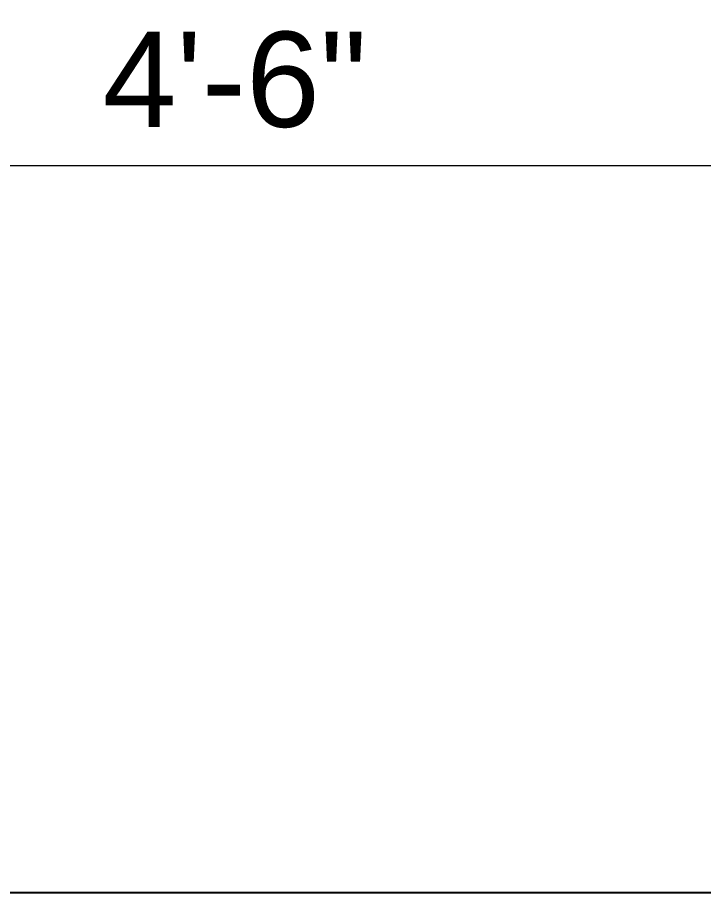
# Model space of a CAD drawing. Header units: inches. Extents: x -4597 to 93300, y -11124 to 5932.
# Drawn here: x 11.39 to 47.45, y -9232.97 to -9187.02 of the extents above; entities that cross this region are included whole.
import ezdxf

# ---------------------------------------------------------------- set-up
doc = ezdxf.new("R2010")
doc.units = ezdxf.units.IN
doc.header["$LTSCALE"] = 0.5
doc.header["$MEASUREMENT"] = 0
doc.header["$PDMODE"] = 66
doc.layers.add('hatch', color=9, linetype='Continuous', lineweight=0)
doc.layers.add('Toilet', color=7, linetype='Continuous', lineweight=25)
doc.styles.get("Standard").update_dxf_attribs({"font": 'arial.ttf'})
doc.dimstyles.new('S8', dxfattribs={"dimtxt": 5, "dimasz": 1, "dimexe": 6, "dimexo": 18, "dimgap": 1.9375, "dimtad": 1, "dimdec": 0, "dimzin": 3, "dimdsep": 46, "dimlunit": 4, "dimtxsty": 'Standard', "dimblk": 'dot 2', "dimcen": 12, "dimse1": 1, "dimse2": 1, "dimclrd": 1, "dimclre": 1, "dimclrt": 256, "dimadec": 0, "dimazin": 0, "dimtfac": 0.75, "dimtdec": 0, "dimtix": 1, "dimtmove": 1, "dimatfit": 3, "dimldrblk": 'DOT', "dimfxl": 1, "dimtolj": 1, "dimtzin": 0, "dimlwd": 9, "dimlwe": 9, "dimarcsym": 0})

# ---------------------------------------------------------------- blocks, each defined once
blk = doc.blocks.new('dot1')
at = {"layer": 'hatch'}
h = blk.add_hatch(color=256, dxfattribs=at)
edge = h.paths.add_edge_path()
edge.add_arc((0, 0), 1, 0, 360)
for p, q in [((0, 3), (0, -3)), ((3, 0), (-3, 0))]:
    blk.add_line(p, q, dxfattribs=at)
blk.add_circle((0, 0), 1, dxfattribs=at)
blk = doc.blocks.new('dot 2')
at = {"layer": 'hatch', "xscale": 0.5, "yscale": 0.5, "zscale": 0.5}
blk.add_blockref('dot1', (0, 0), dxfattribs=at)
blk = doc.blocks.new('*D501')
at = {"layer": 'Defpoints', "color": 0, "transparency": 16777216}
for p in [(49.862, -9194.786), (49.862, -9205.965), (-4.23, -9211.965)]:
    blk.add_point(p, dxfattribs=at)
at = {"layer": 'Toilet', "color": 1, "lineweight": 9, "transparency": 16777216}
blk.add_line((-3.23, -9194.786), (48.862, -9194.786), dxfattribs=at)
at = {"layer": 'Toilet', "color": 1, "lineweight": 9, "transparency": 16777216, "rotation": 180}
blk.add_blockref('dot 2', (-4.23, -9194.786), dxfattribs=at)
at = {"layer": 'Toilet', "color": 1, "lineweight": 9, "transparency": 16777216}
blk.add_blockref('dot 2', (49.862, -9194.786), dxfattribs=at)
at = {"layer": 'Toilet', "transparency": 16777216, "insert": (22.816, -9190.296), "char_height": 5, "attachment_point": 5}
blk.add_mtext('\\A1;4\'-6"', dxfattribs=at)
blk = doc.blocks.new('_Dot')
at = {"color": 0, "linetype": 'ByBlock', "lineweight": -2}
blk.add_line((-0.5, 0), (-1, 0), dxfattribs=at)
at = {"color": 0, "linetype": 'ByBlock', "const_width": 0.5}
blk.add_lwpolyline([(-0.25, 0, 1), (0.25, 0, 1)], format="xyb", close=True, dxfattribs=at)

msp = doc.modelspace()

# ---------------------------------------------------------------- linework, layer by layer
at = {"layer": 'Toilet'}
msp.add_line((-3.867, -9232.965), (49.862, -9232.965), dxfattribs=at)

# ---------------------------------------------------------------- dimensions: what is measured, and where the dimension line sits
dim = msp.add_linear_dim(base=(49.862, -9194.786), p1=(-4.23, -9211.965), p2=(49.862, -9205.965), dimstyle='S8', override={"dimfxl": 2, "dimfxlon": 1, "dimarcsym": 1}, dxfattribs=at)
dim.commit()
dim.dimension.update_dxf_attribs({"geometry": '*D501', "text_midpoint": (22.816, -9190.296)})

doc.saveas('drawing.dxf')
